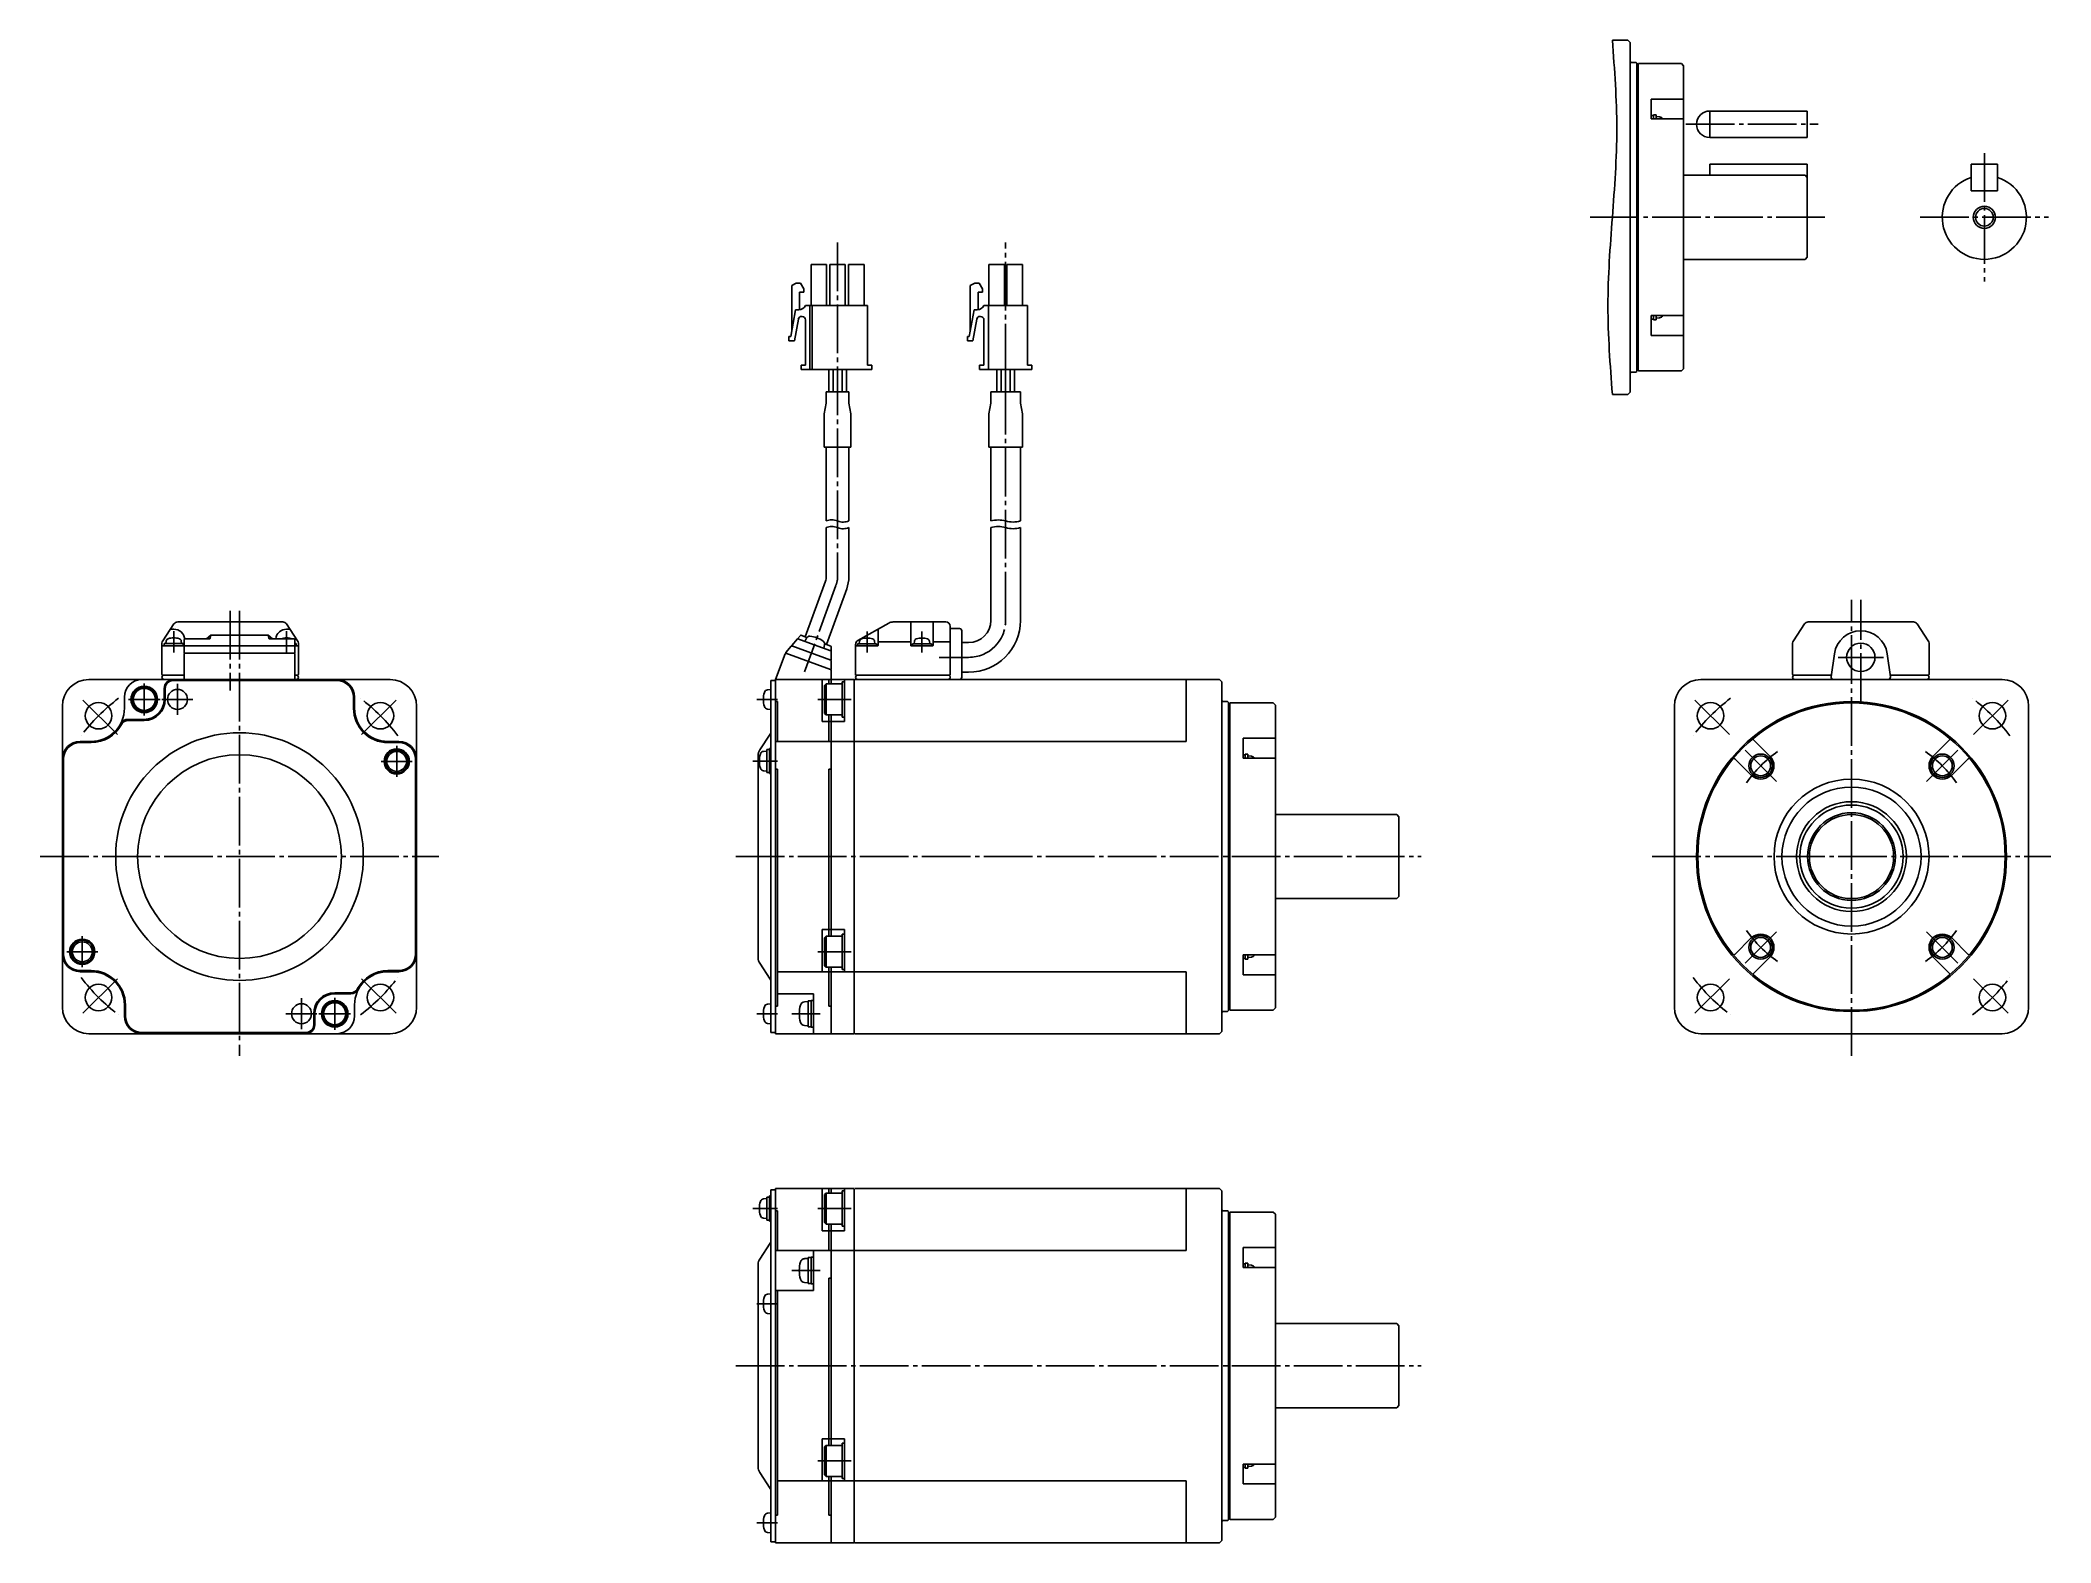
# Model space of a CAD drawing. Header units: millimetres. Extents: x -232 to 222, y -175 to 164.
import ezdxf

# ---------------------------------------------------------------- set-up
doc = ezdxf.new("R2010")
doc.units = ezdxf.units.MM
doc.linetypes.add('DASH_CENTER', pattern=[14, 11, -1, 1, -1])

msp = doc.modelspace()

# ---------------------------------------------------------------- linework, layer by layer
at = {"color": 7, "linetype": 'Continuous'}
for p, q in [((126.5, 164.4), (123, 164.4)), ((127, 163.9), (126.5, 164.4)), ((127, 163.9), (127, 84.9)), ((127.3, 159.4), (128.3, 159.4)), ((128.5, 159.2), (128.3, 159.4)), ((128.5, 124.4), (128.5, 159.2)), ((128.9, 159.1), (128.8, 159)), ((128.8, 159), (128.8, 124.4)), ((138.6, 159.1), (128.9, 159.1)), ((139.1, 158.6), (138.6, 159.1)), ((128.8, 158.3), (128.7, 158.3)), ((139.1, 124.4), (139.1, 158.6)), ((131.8, 151.11), (131.8, 146.62)), ((139.1, 151.11), (131.8, 151.11)), ((131.8, 147.41), (132.3, 147.41)), ((131.8, 146.62), (139.1, 146.62)), ((132.3, 147.56), (132.9, 147.56)), ((132.3, 146.62), (132.3, 147.56)), ((132.9, 147.56), (132.9, 146.62)), ((133.68, 147.09), (132.9, 147.16)), ((145, 148.4), (145, 142.4)), ((145, 148.4), (167, 148.4)), ((167, 148.4), (167, 142.4)), ((167, 142.4), (145, 142.4)), ((145, 133.9), (145, 136.4)), ((145, 136.4), (167, 136.4)), ((167, 115.4), (167, 136.4)), ((167, 136.4), (167, 133.4)), ((204, 136.4), (204, 130.4)), ((210, 136.4), (204, 136.4)), ((210, 130.4), (210, 136.4)), ((166.5, 133.9), (139.1, 133.9)), ((167, 133.4), (166.5, 133.9)), ((204, 130.4), (210, 130.4)), ((128.5, 89.6), (128.5, 124.4)), ((128.8, 124.4), (128.8, 89.8)), ((139.1, 90.2), (139.1, 124.4)), ((-57.95, 113.7), (-57.95, 104.5)), ((-54.45, 113.7), (-57.95, 113.7)), ((-54.45, 104.5), (-54.45, 113.7)), ((-53.7, 113.7), (-50.2, 113.7)), ((-53.7, 104.5), (-53.7, 113.7)), ((-50.2, 113.7), (-50.2, 104.5)), ((-45.95, 113.7), (-49.45, 113.7)), ((-49.45, 113.7), (-49.45, 104.5)), ((-45.95, 104.5), (-45.95, 113.7)), ((-17.78, 104.5), (-17.78, 113.7)), ((-17.78, 113.7), (-14.28, 113.7)), ((-14.28, 113.7), (-14.28, 104.5)), ((-13.73, 104.5), (-13.73, 113.7)), ((-13.73, 113.7), (-10.23, 113.7)), ((-10.23, 113.7), (-10.23, 104.5)), ((139.1, 114.9), (166.5, 114.9)), ((166.5, 114.9), (167, 115.4)), ((-61.29, 109.5), (-62.29, 109)), ((-62.29, 98.88), (-62.29, 109)), ((-61.29, 109.5), (-60.29, 109.5)), ((-60.29, 109.5), (-59.54, 108.25)), ((-20.98, 109.5), (-21.98, 109)), ((-21.98, 98.88), (-21.98, 109)), ((-20.98, 109.5), (-19.98, 109.5)), ((-19.98, 109.5), (-19.23, 108.25)), ((-60.54, 107.5), (-59.54, 107.5)), ((-60.54, 103.5), (-60.54, 107.5)), ((-59.54, 108.25), (-59.54, 107.5)), ((-59.2, 104.5), (-55.7, 104.5)), ((-58.2, 104.5), (-58.2, 90)), ((-57.7, 90), (-57.7, 104.5)), ((-55.7, 104.5), (-54.45, 104.5)), ((-53.7, 104.5), (-54.45, 104.5)), ((-50.2, 104.5), (-53.7, 104.5)), ((-45.2, 104.5), (-50.2, 104.5)), ((-45.2, 104.5), (-45.2, 91)), ((-20.23, 107.5), (-19.23, 107.5)), ((-20.23, 103.5), (-20.23, 107.5)), ((-19.23, 108.25), (-19.23, 107.5)), ((-9.1, 104.5), (-18.9, 104.5)), ((-17.9, 104.5), (-17.9, 90)), ((-9.1, 104.5), (-9.1, 91)), ((-62.54, 97.5), (-61.45, 103.5)), ((-60.81, 101.38), (-61.7, 96.5)), ((-60.7, 103.5), (-61.45, 103.5)), ((-60.08, 102), (-59.95, 102)), ((-59.2, 91), (-59.2, 101.25)), ((-22.23, 97.5), (-21.14, 103.5)), ((-20.51, 101.38), (-21.4, 96.5)), ((-20.4, 103.5), (-21.14, 103.5)), ((-19.77, 102), (-19.65, 102)), ((-18.9, 91), (-18.9, 101.25)), ((131.8, 102.18), (131.8, 97.69)), ((139.1, 102.18), (131.8, 102.18)), ((132.3, 101.39), (131.8, 101.39)), ((132.3, 101.24), (132.3, 102.18)), ((132.9, 101.24), (132.3, 101.24)), ((132.9, 102.18), (132.9, 101.24)), ((132.9, 101.64), (133.68, 101.71)), ((-62.95, 97.5), (-62.95, 96.5)), ((-62.54, 97.5), (-62.95, 97.5)), ((-62.95, 96.5), (-61.7, 96.5)), ((-22.65, 97.5), (-22.65, 96.5)), ((-22.23, 97.5), (-22.65, 97.5)), ((-22.65, 96.5), (-21.4, 96.5)), ((131.8, 97.69), (139.1, 97.69)), ((-59.2, 91), (-60.2, 91)), ((-60.2, 91), (-60.2, 90)), ((-58.2, 90), (-58.2, 91)), ((-44.2, 91), (-45.2, 91)), ((-44.2, 90), (-44.2, 91)), ((-19.9, 91), (-19.9, 90)), ((-18.9, 91), (-19.9, 91)), ((-8.1, 91), (-9.1, 91)), ((-8.1, 90), (-8.1, 91)), ((-60.2, 90), (-59.5, 90)), ((-59.5, 90), (-58.2, 90)), ((-44.2, 90), (-58.2, 90)), ((-58.2, 90), (-58.2, 90)), ((-53.95, 90), (-53.95, 85)), ((-52.95, 90), (-52.95, 85)), ((-51.95, 90), (-51.95, 85)), ((-50.95, 90), (-50.95, 85)), ((-49.95, 90), (-49.95, 85)), ((-19.9, 90), (-8.1, 90)), ((-16, 90), (-16, 85)), ((-15, 90), (-15, 85)), ((-14, 90), (-14, 85)), ((-13, 90), (-13, 85)), ((-12, 90), (-12, 85)), ((128.3, 89.4), (127.3, 89.4)), ((128.3, 89.4), (128.5, 89.6)), ((128.7, 90.5), (128.8, 90.5)), ((128.8, 89.8), (128.9, 89.7)), ((128.9, 89.7), (138.6, 89.7)), ((138.6, 89.7), (139.1, 90.2)), ((-54.5, 82.43), (-54.95, 80)), ((-54.5, 85), (-54.5, 82.43)), ((-49.4, 85), (-54.5, 85)), ((-49.4, 82.43), (-49.4, 85)), ((-48.95, 80), (-49.4, 82.43)), ((-17.35, 82.43), (-17.8, 80)), ((-10.65, 85), (-17.35, 85)), ((-17.35, 85), (-17.35, 82.43)), ((-10.65, 82.43), (-10.65, 85)), ((-10.2, 80), (-10.65, 82.43)), ((123, 84.4), (126.5, 84.4)), ((126.5, 84.4), (127, 84.9)), ((-54.95, 80), (-54.95, 72.5)), ((-48.95, 72.5), (-48.95, 80)), ((-17.8, 80), (-17.8, 72.5)), ((-10.2, 72.5), (-10.2, 80)), ((-54.95, 72.5), (-48.95, 72.5)), ((-54.5, 55.8), (-54.5, 72.5)), ((-49.4, 55.8), (-49.4, 72.5)), ((-17.8, 72.5), (-10.2, 72.5)), ((-17.35, 72.5), (-17.35, 55.8)), ((-10.65, 55.8), (-10.65, 72.5)), ((-54.5, 43.24), (-54.5, 54.3)), ((-49.4, 43.24), (-49.4, 54.3)), ((-17.35, 54.3), (-17.35, 33.35)), ((-10.65, 33.35), (-10.65, 54.3)), ((-59.25, 29.65), (-54.68, 42.21)), ((-54.46, 27.91), (-49.89, 40.47)), ((-204.33, 28.75), (-201.8, 32.55)), ((-200.96, 33), (-199.35, 33)), ((-199.35, 33), (-189.1, 33)), ((-189.1, 33), (-178.85, 33)), ((-178.85, 33), (-177.23, 33)), ((-176.4, 32.55), (-173.87, 28.75)), ((-47.39, 28.79), (-40.36, 32.74)), ((-39.38, 33), (-27.5, 33)), ((-35.4, 27.7), (-35.4, 33)), ((-30.4, 33), (-30.4, 27.7)), ((-26.5, 32), (-26.5, 21)), ((163.87, 28.75), (166.4, 32.55)), ((167.24, 33), (190.97, 33)), ((191.8, 32.55), (194.33, 28.75)), ((-204.5, 28.2), (-204.5, 27.6)), ((-204.5, 27.6), (-204.5, 21.1)), ((-199.5, 27.6), (-204.4, 27.6)), ((-204, 28.1), (-204, 27.6)), ((-204, 28.1), (-201.85, 28.1)), ((-203.55, 28.69), (-203.6, 28.1)), ((-202.59, 31.37), (-201.85, 31.37)), ((-201.85, 28.1), (-199.7, 28.1)), ((-200.1, 28.1), (-200.15, 28.69)), ((-199.7, 27.6), (-199.7, 28.1)), ((-199.5, 29), (-199.5, 27.57)), ((-199.5, 27.57), (-174.5, 27.57)), ((-199.5, 27.37), (-199.5, 25.94)), ((-199.3, 29.2), (-193.67, 29.2)), ((-194.46, 29.2), (-193.46, 30.01)), ((-193.67, 29.2), (-193.46, 30.01)), ((-193.46, 30.01), (-180.54, 30.01)), ((-180.54, 30.01), (-180.33, 29.2)), ((-180.54, 30.01), (-179.54, 29.2)), ((-180.33, 29.2), (-174.7, 29.2)), ((-176.35, 31.37), (-175.61, 31.37)), ((-174.5, 27.57), (-174.5, 29)), ((-174.5, 28.1), (-174.2, 28.1)), ((-173.8, 27.6), (-174.5, 27.6)), ((-174.5, 25.94), (-174.5, 27.37)), ((-174.2, 27.6), (-174.2, 28.1)), ((-173.7, 27.6), (-173.7, 28.2)), ((-173.7, 21.1), (-173.7, 27.6)), ((-63.64, 26.07), (-62.41, 27.54)), ((-53.47, 24.35), (-62.3, 27.57)), ((-61.02, 29.16), (-62.26, 27.69)), ((-60.33, 29.97), (-61.02, 29.16)), ((-60.91, 29.19), (-57.2, 27.84)), ((-60.22, 30), (-58.86, 29.51)), ((-58.98, 29.32), (-59.31, 28.61)), ((-57.2, 27.84), (-53.49, 26.49)), ((-55.09, 27.07), (-54.88, 27.83)), ((-54.86, 28.05), (-53.49, 27.56)), ((-53.43, 26.4), (-53.43, 27.46)), ((-47.9, 27.92), (-47.9, 21)), ((-47.9, 27.6), (-42.9, 27.6)), ((-47.45, 28.05), (-43.15, 28.05)), ((-47.45, 27.6), (-47.45, 28.05)), ((-47, 28.64), (-47.05, 28.05)), ((-43.55, 28.05), (-43.6, 28.64)), ((-43.15, 27.6), (-43.15, 28.05)), ((-42.8, 27.7), (-42.8, 31.37)), ((-42.8, 28.5), (-35.4, 28.5)), ((-30.5, 27.6), (-35.3, 27.6)), ((-35.05, 27.6), (-35.05, 28.05)), ((-35.05, 28.05), (-30.75, 28.05)), ((-34.6, 28.64), (-34.65, 28.05)), ((-31.15, 28.05), (-31.2, 28.64)), ((-30.75, 27.6), (-30.75, 28.05)), ((-30.4, 28.5), (-26.5, 28.5)), ((-26.4, 31.5), (-24.4, 31.5)), ((-23.9, 31), (-23.9, 20.5)), ((-22.35, 28.35), (-23.9, 28.35)), ((163.7, 28.2), (163.7, 27.6)), ((163.7, 27.6), (163.7, 21.1)), ((194.5, 27.6), (194.5, 28.2)), ((194.5, 21.1), (194.5, 27.6)), ((-199.5, 25.94), (-174.5, 25.94)), ((-199.5, 20), (-199.5, 25.74)), ((-174.5, 25.74), (-174.5, 20)), ((-63.8, 25.77), (-66, 20)), ((-53.53, 22.25), (-63.6, 25.91)), ((-53.42, 24.48), (-53.43, 26.4)), ((-53.4, 24.26), (-53.4, 22.34)), ((173.16, 25.82), (172.43, 20.57)), ((185.77, 20.57), (185.04, 25.82)), ((-209, 20), (-221, 20)), ((-177, 20), (-209, 20)), ((-204.4, 21), (-199.5, 21)), ((-202, 19.75), (-187, 19.75)), ((-187, 19.75), (-165, 19.75)), ((-177, 20), (-154, 20)), ((-174.5, 21), (-173.8, 21)), ((-153, 20), (-154, 20)), ((-67, 19.75), (-66, 19.75)), ((-67, -20), (-67, 19.75)), ((-66, 20), (-53.4, 20)), ((-66, 20), (-66, -60)), ((-55.4, 10.5), (-55.4, 20)), ((-54.55, 19), (-54.9, 18.65)), ((-54.9, 12.35), (-54.9, 18.65)), ((-54.55, 19), (-54.55, 12)), ((-54.55, 19), (-50.9, 19)), ((-53.9, 20), (-53.9, 19)), ((-53.4, 22.06), (-53.4, 19)), ((-48.3, 20), (-53.4, 20)), ((-50.9, 11.5), (-50.9, 19.5)), ((-50.9, 19.5), (-50.4, 19.5)), ((-50.4, 10.5), (-50.4, 20)), ((-48.3, 20), (-48.2, 19.9)), ((-48.2, 19.9), (-48.1, 20)), ((-48.2, 19.9), (-48.2, -59.9)), ((34.3, 20), (-48.1, 20)), ((-47.9, 21), (-26.5, 21)), ((-23.9, 21.65), (-22.35, 21.65)), ((26.8, 20), (26.8, 6)), ((34.8, 19.5), (34.3, 20)), ((34.8, 19.5), (34.8, -59.5)), ((143, 20), (211, 20)), ((163.8, 21), (172.49, 21)), ((185.71, 21), (194.4, 21)), ((-227, 14), (-227, 2)), ((-213, 16), (-213, 13.5)), ((-204, 18), (-204, 14.25)), ((-203.75, 18), (-203.75, 15.5)), ((-161.25, 16), (-161.25, 13.5)), ((-161, 16), (-161, 13.5)), ((-147, 2), (-147, 14)), ((-67, 17.75), (-67.78, 17.68)), ((-66, 15), (-65.5, 15)), ((-65.5, 15), (-65.5, 6)), ((35.1, 15), (36.1, 15)), ((36.3, 14.8), (36.1, 15)), ((36.3, -20), (36.3, 14.8)), ((36.6, 13.9), (36.5, 13.9)), ((36.7, 14.7), (36.6, 14.6)), ((36.6, 14.6), (36.6, -20)), ((46.4, 14.7), (36.7, 14.7)), ((46.9, 14.2), (46.4, 14.7)), ((46.9, -20), (46.9, 14.2)), ((137, 14), (137, -54)), ((217, -54), (217, 14)), ((-212.13, 11), (-208.5, 11)), ((-212.13, 10.75), (-208.5, 10.75)), ((-67.78, 13.32), (-67, 13.25)), ((-55.4, 10.5), (-50.4, 10.5)), ((-54.9, 12.35), (-54.55, 12)), ((-50.9, 12), (-54.55, 12)), ((-53.9, 12), (-53.9, 6)), ((-53.4, 12), (-53.4, -36.5)), ((-50.9, 11.5), (-50.4, 11.5)), ((-223, 6), (-220.5, 6)), ((-223, 5.75), (-220.5, 5.75)), ((-154, 5.75), (-151, 5.75)), ((-151, 6), (-153.5, 6)), ((-69.53, 4.09), (-67.17, 7.65)), ((-66, 6), (-53.4, 6)), ((-53.4, 6), (-48.2, 6)), ((26.8, 6), (-48.2, 6)), ((39.6, 6.71), (39.6, 2.22)), ((46.9, 6.71), (39.6, 6.71)), ((158.62, 2.63), (154.92, 6.32)), ((199.08, 6.32), (195.38, 2.63)), ((-227, 2), (-227, -42)), ((-227, 1.32), (-227, -54)), ((-226.75, 2), (-226.75, -20)), ((-147.25, 2), (-147.25, -20)), ((-147, -42), (-147, 2)), ((-69.9, 2.88), (-69.9, -20)), ((-67.9, 3.83), (-68.68, 3.77)), ((-67.9, -1.02), (-67.9, 4.18)), ((-67.9, 4.18), (-67.3, 4.18)), ((-67.3, -1.27), (-67.3, 4.43)), ((-67.3, 4.43), (-67, 4.43)), ((39.6, 3.01), (40.1, 3.01)), ((39.6, 2.22), (46.9, 2.22)), ((40.1, 3.16), (40.7, 3.16)), ((40.1, 2.22), (40.1, 3.16)), ((40.7, 3.16), (40.7, 2.22)), ((41.48, 2.69), (40.7, 2.76)), ((150.68, 2.08), (154.37, -1.62)), ((199.63, -1.62), (203.32, 2.08)), ((-68.68, -0.6), (-67.9, -0.67)), ((-67.3, -1.02), (-67.9, -1.02)), ((-67, -1.27), (-67.3, -1.27)), ((-66, -0.25), (-65.5, -0.25)), ((-65.5, -0.25), (-65.5, -46)), ((-53.9, -38), (-53.9, -0.25)), ((-53.9, -0.25), (-53.4, -0.25)), ((74.3, -10.5), (46.9, -10.5)), ((74.8, -11), (74.3, -10.5)), ((74.8, -29), (74.8, -11)), ((-226.75, -42), (-226.75, -20)), ((-147.25, -42), (-147.25, -20)), ((-69.9, -20), (-69.9, -42.88)), ((-67, -59.75), (-67, -20)), ((36.3, -54.8), (36.3, -20)), ((36.6, -20), (36.6, -54.6)), ((46.9, -54.2), (46.9, -20)), ((46.9, -29.5), (74.3, -29.5)), ((74.3, -29.5), (74.8, -29)), ((-55.4, -36.5), (-53.4, -36.5)), ((-55.4, -46), (-55.4, -36.5)), ((-54.55, -38), (-54.9, -38.35)), ((-54.9, -44.65), (-54.9, -38.35)), ((-54.55, -38), (-54.55, -45)), ((-54.55, -38), (-50.9, -38)), ((-53.4, -38), (-53.4, -36.5)), ((-53.4, -36.5), (-50.4, -36.5)), ((-50.9, -37.5), (-50.4, -37.5)), ((-50.9, -45.5), (-50.9, -37.5)), ((-50.4, -36.5), (-50.4, -46)), ((154.37, -38.38), (150.68, -42.08)), ((203.32, -42.08), (199.63, -38.38)), ((-147, -42), (-147, -54)), ((-67.17, -47.71), (-69.53, -44.09)), ((-54.9, -44.65), (-54.55, -45)), ((-50.9, -45), (-54.55, -45)), ((-53.9, -45), (-53.9, -53.75)), ((-53.4, -46), (-53.4, -45)), ((39.6, -42.22), (39.6, -46.71)), ((46.9, -42.22), (39.6, -42.22)), ((40.1, -43.01), (39.6, -43.01)), ((40.1, -43.16), (40.1, -42.22)), ((40.7, -43.16), (40.1, -43.16)), ((40.7, -42.22), (40.7, -43.16)), ((40.7, -42.76), (41.48, -42.69)), ((154.92, -46.32), (158.62, -42.63)), ((195.38, -42.63), (199.08, -46.32)), ((-223, -45.75), (-220.5, -45.75)), ((-223, -46), (-220.5, -46)), ((-151, -45.75), (-153.5, -45.75)), ((-151, -46), (-153.5, -46)), ((-65.5, -46), (-53.4, -46)), ((-65.5, -53.75), (-65.5, -46)), ((-53.4, -46), (-53.4, -60)), ((-53.4, -46), (-48.2, -46)), ((-50.9, -45.5), (-50.4, -45.5)), ((26.8, -46), (-48.2, -46)), ((26.8, -60), (26.8, -46)), ((39.6, -46.71), (46.9, -46.71)), ((-213, -56), (-213, -53.5)), ((-212.75, -56), (-212.75, -53.5)), ((-170, -58), (-170, -54.25)), ((-161.87, -50.75), (-165.5, -50.75)), ((-161.87, -51), (-165.5, -51)), ((-161, -56), (-161, -53.5)), ((-67, -53.25), (-67.78, -53.32)), ((-66, -53.75), (-65.5, -53.75)), ((-65.5, -51), (-57.4, -51)), ((-58.6, -52.75), (-59.45, -52.82)), ((-58.6, -52.55), (-57.9, -52.55)), ((-58.6, -52.55), (-58.6, -58.45)), ((-57.9, -52.5), (-57.9, -58.5)), ((-57.9, -52.5), (-57.4, -52.5)), ((-57.4, -51), (-57.4, -60)), ((-53.9, -53.75), (-53.4, -53.75)), ((36.5, -53.9), (36.6, -53.9)), ((46.4, -54.7), (46.9, -54.2)), ((-170.25, -58), (-170.25, -55.5)), ((-67.78, -57.68), (-67, -57.75)), ((-59.45, -58.18), (-58.6, -58.25)), ((-57.9, -58.45), (-58.6, -58.45)), ((-57.4, -58.5), (-57.9, -58.5)), ((36.1, -55), (35.1, -55)), ((36.1, -55), (36.3, -54.8)), ((36.6, -54.6), (36.7, -54.7)), ((36.7, -54.7), (46.4, -54.7)), ((-221, -60), (-153, -60)), ((-209, -59.75), (-187, -59.75)), ((-209, -60), (-165, -60)), ((-172, -59.75), (-187, -59.75)), ((-66, -59.75), (-67, -59.75)), ((-66, -60), (-53.4, -60)), ((-48.3, -60), (-53.4, -60)), ((-48.2, -59.9), (-48.3, -60)), ((-48.1, -60), (-48.2, -59.9)), ((-48.1, -60), (34.3, -60)), ((34.3, -60), (34.8, -59.5)), ((143, -60), (211, -60)), ((-67, -95.25), (-66, -95.25)), ((-67, -135), (-67, -95.25)), ((-66, -95), (-53.4, -95)), ((-66, -95), (-66, -175)), ((-55.4, -104.5), (-55.4, -95)), ((-53.9, -96), (-53.9, -95)), ((-48.3, -95), (-53.4, -95)), ((-53.4, -95), (-53.4, -96)), ((-50.4, -104.5), (-50.4, -95)), ((-48.2, -95.1), (-48.2, -174.9)), ((34.3, -95), (-48.1, -95)), ((26.8, -95), (26.8, -109)), ((34.8, -95.5), (34.3, -95)), ((-67.9, -97.25), (-68.68, -97.32)), ((-67.9, -102.1), (-67.9, -96.9)), ((-67.9, -96.9), (-67.3, -96.9)), ((-67.3, -102.35), (-67.3, -96.65)), ((-67.3, -96.65), (-67, -96.65)), ((-54.55, -96), (-54.9, -96.35)), ((-54.9, -102.65), (-54.9, -96.35)), ((-54.55, -96), (-54.55, -103)), ((-54.55, -96), (-50.9, -96)), ((-50.9, -103.5), (-50.9, -95.5)), ((-50.9, -95.5), (-50.4, -95.5)), ((34.8, -95.5), (34.8, -174.5)), ((-68.68, -101.68), (-67.9, -101.75)), ((-67.3, -102.1), (-67.9, -102.1)), ((-67, -102.35), (-67.3, -102.35)), ((-66, -100), (-65.5, -100)), ((-65.5, -100), (-65.5, -109)), ((-54.9, -102.65), (-54.55, -103)), ((-50.9, -103), (-54.55, -103)), ((-53.9, -103), (-53.9, -109)), ((-53.4, -103), (-53.4, -151.5)), ((-50.9, -103.5), (-50.4, -103.5)), ((35.1, -100), (36.1, -100)), ((36.3, -100.2), (36.1, -100)), ((36.3, -135), (36.3, -100.2)), ((36.6, -101.1), (36.5, -101.1)), ((36.7, -100.3), (36.6, -100.4)), ((36.6, -100.4), (36.6, -135)), ((46.4, -100.3), (36.7, -100.3)), ((46.9, -100.8), (46.4, -100.3)), ((46.9, -135), (46.9, -100.8)), ((-69.53, -110.91), (-67.17, -107.35)), ((-55.4, -104.5), (-50.4, -104.5)), ((39.6, -108.29), (39.6, -112.78)), ((46.9, -108.29), (39.6, -108.29)), ((-69.9, -112.12), (-69.9, -135)), ((-66, -109), (-53.4, -109)), ((-58.6, -110.75), (-59.45, -110.82)), ((-58.6, -110.55), (-57.9, -110.55)), ((-58.6, -110.55), (-58.6, -116.45)), ((-57.9, -110.5), (-57.9, -116.5)), ((-57.9, -110.5), (-57.4, -110.5)), ((-57.4, -109), (-57.4, -118)), ((-53.4, -109), (-48.2, -109)), ((26.8, -109), (-48.2, -109)), ((39.6, -111.99), (40.1, -111.99)), ((39.6, -112.78), (46.9, -112.78)), ((40.1, -111.84), (40.7, -111.84)), ((40.1, -112.78), (40.1, -111.84)), ((40.7, -111.84), (40.7, -112.78)), ((41.48, -112.31), (40.7, -112.24)), ((-57.4, -118), (-66, -118)), ((-65.5, -118), (-65.5, -161)), ((-59.45, -116.18), (-58.6, -116.25)), ((-57.9, -116.45), (-58.6, -116.45)), ((-57.4, -116.5), (-57.9, -116.5)), ((-53.9, -153), (-53.9, -115.25)), ((-53.9, -115.25), (-53.4, -115.25)), ((-67, -118.75), (-67.78, -118.82)), ((-67.78, -123.18), (-67, -123.25)), ((74.3, -125.5), (46.9, -125.5)), ((74.8, -126), (74.3, -125.5)), ((74.8, -144), (74.8, -126)), ((-69.9, -135), (-69.9, -157.88)), ((-67, -174.75), (-67, -135)), ((36.3, -169.8), (36.3, -135)), ((36.6, -135), (36.6, -169.6)), ((46.9, -169.2), (46.9, -135)), ((46.9, -144.5), (74.3, -144.5)), ((74.3, -144.5), (74.8, -144)), ((-55.4, -151.5), (-53.4, -151.5)), ((-55.4, -161), (-55.4, -151.5)), ((-54.55, -153), (-54.9, -153.35)), ((-54.9, -159.65), (-54.9, -153.35)), ((-54.55, -153), (-54.55, -160)), ((-54.55, -153), (-50.9, -153)), ((-53.4, -153), (-53.4, -151.5)), ((-53.4, -151.5), (-50.4, -151.5)), ((-50.9, -152.5), (-50.4, -152.5)), ((-50.9, -160.5), (-50.9, -152.5)), ((-50.4, -151.5), (-50.4, -161)), ((39.6, -157.22), (39.6, -161.71)), ((46.9, -157.22), (39.6, -157.22)), ((40.1, -158.01), (39.6, -158.01)), ((40.1, -158.16), (40.1, -157.22)), ((40.7, -158.16), (40.1, -158.16)), ((40.7, -157.22), (40.7, -158.16)), ((40.7, -157.76), (41.48, -157.69)), ((-67.17, -162.71), (-69.53, -159.09)), ((-65.5, -161), (-53.4, -161)), ((-65.5, -168.75), (-65.5, -161)), ((-54.9, -159.65), (-54.55, -160)), ((-50.9, -160), (-54.55, -160)), ((-53.9, -160), (-53.9, -168.75)), ((-53.4, -161), (-53.4, -160)), ((-53.4, -161), (-53.4, -175)), ((-53.4, -161), (-48.2, -161)), ((-50.9, -160.5), (-50.4, -160.5)), ((26.8, -161), (-48.2, -161)), ((26.8, -175), (26.8, -161)), ((39.6, -161.71), (46.9, -161.71)), ((-67, -168.25), (-67.78, -168.32)), ((-66, -168.75), (-65.5, -168.75)), ((-53.9, -168.75), (-53.4, -168.75)), ((36.1, -170), (35.1, -170)), ((36.1, -170), (36.3, -169.8)), ((36.5, -168.9), (36.6, -168.9)), ((36.6, -169.6), (36.7, -169.7)), ((36.7, -169.7), (46.4, -169.7)), ((46.4, -169.7), (46.9, -169.2)), ((-67.78, -172.68), (-67, -172.75)), ((-66, -174.75), (-67, -174.75)), ((-66, -175), (-53.4, -175)), ((-48.3, -175), (-53.4, -175)), ((-48.2, -174.9), (-48.3, -175)), ((-48.1, -175), (-48.2, -174.9)), ((-48.1, -175), (34.3, -175)), ((34.3, -175), (34.8, -174.5))]:
    msp.add_line(p, q, dxfattribs=at)
at = {"color": 1, "linetype": 'DASH_CENTER'}
for p, q in [((139.6, 145.4), (169.5, 145.4)), ((207, 138.9), (207, 109.9)), ((118, 124.4), (172, 124.4)), ((192.5, 124.4), (221.5, 124.4)), ((-51.95, 118.7), (-51.95, 43.24)), ((-14, 33.35), (-14, 118.7)), ((-52.33, 41.21), (-59.42, 21.73)), ((177, -65), (177, 38)), ((179.1, 14.94), (179.1, 38)), ((-189.1, 35.5), (-189.1, 17.5)), ((-187, 35.5), (-187, -65)), ((-201.85, 26.1), (-201.85, 30.9)), ((-176.35, 30.9), (-176.35, 26.1)), ((-45.3, 26.1), (-45.3, 30.85)), ((-32.9, 26.1), (-32.9, 30.85)), ((-29, 25), (-22.35, 25)), ((174, 25), (184.2, 25)), ((-208.5, 19.1), (-208.5, 11.9)), ((-201, 12), (-201, 19)), ((-214.58, 7.58), (-223.06, 16.06)), ((-204.9, 15.5), (-212.1, 15.5)), ((-204.5, 15.5), (-197.5, 15.5)), ((-159.42, 7.58), (-150.94, 16.06)), ((-70.2, 15.5), (-65.5, 15.5)), ((-56.4, 15.5), (-48.9, 15.5)), ((149.42, 7.58), (140.94, 16.06)), ((204.58, 7.58), (213.06, 16.06)), ((-151.5, -2), (-151.5, 5)), ((-155, 1.5), (-148, 1.5)), ((-71.1, 1.58), (-65.5, 1.58)), ((160.03, -3.03), (152.96, 4.04)), ((193.97, -3.03), (201.04, 4.04)), ((-232, -20), (-142, -20)), ((-74.9, -20), (79.8, -20)), ((132, -20), (222, -20)), ((-222.5, -45), (-222.5, -38)), ((160.03, -36.97), (152.96, -44.04)), ((193.97, -36.97), (201.04, -44.04)), ((-226, -41.5), (-219, -41.5)), ((-56.4, -41.5), (-48.9, -41.5)), ((-214.58, -47.58), (-223.06, -56.06)), ((-159.42, -47.58), (-150.94, -56.06)), ((149.42, -47.58), (140.94, -56.06)), ((204.58, -47.58), (213.06, -56.06)), ((-173, -59), (-173, -52)), ((-165.5, -51.9), (-165.5, -59.1)), ((-176.5, -55.5), (-169.5, -55.5)), ((-161.9, -55.5), (-169.1, -55.5)), ((-70.2, -55.5), (-65.5, -55.5)), ((-55.9, -55.5), (-62.28, -55.5)), ((-71.1, -99.5), (-65.5, -99.5)), ((-56.4, -99.5), (-48.9, -99.5)), ((-55.9, -113.5), (-62.28, -113.5)), ((-70.2, -121), (-65.5, -121)), ((-74.9, -135), (79.8, -135)), ((-56.4, -156.5), (-48.9, -156.5)), ((-70.2, -170.5), (-65.5, -170.5))]:
    msp.add_line(p, q, dxfattribs=at)
at = {"color": 2, "linetype": 'Continuous'}
msp.add_circle((207, 124.4), 2.5, dxfattribs=at)
at = {"color": 7, "linetype": 'Continuous'}
for centre, radius in [((207, 124.4), 2), ((179.1, 25), 3.2), ((-208.5, 15.5), 3), ((-208.5, 15.5), 2.75), ((-218.82, 11.82), 3), ((-208.5, 15.5), 2.5), ((-201, 15.5), 2.25), ((-155.18, 11.82), 3), ((177, -20), 35), ((145.18, 11.82), 3), ((177, -20), 34.7), ((208.82, 11.82), 3), ((-187, -20), 27.96), ((-187, -20), 23), ((-151.5, 1.5), 2.85), ((-151.5, 1.5), 2.6), ((-151.5, 1.5), 2.25), ((156.49, 0.51), 2.65), ((156.49, 0.51), 2.25), ((197.51, 0.51), 2.65), ((197.51, 0.51), 2.25), ((177, -20), 17.5), ((177, -20), 15.7), ((177, -20), 12.4), ((177, -20), 11.65), ((177, -20), 9.9), ((177, -20), 9.5), ((-222.5, -41.5), 2.85), ((-222.5, -41.5), 2.6), ((-222.5, -41.5), 2.25), ((156.49, -40.51), 2.65), ((156.49, -40.51), 2.25), ((197.51, -40.51), 2.65), ((197.51, -40.51), 2.25), ((-218.82, -51.82), 3), ((-155.18, -51.82), 3), ((145.18, -51.82), 3), ((208.82, -51.82), 3), ((-173, -55.5), 2.25), ((-165.5, -55.5), 3), ((-165.5, -55.5), 2.75), ((-165.5, -55.5), 2.5)]:
    msp.add_circle(centre, radius, dxfattribs=at)
for centre, radius, start, end in [((127.3, 159.7), 0.3, 180, 270), ((128.7, 158.5), 0.2, 180, 270), ((133.61, 146.29), 0.8, 24.57, 85), ((145, 145.4), 3, 90, 180), ((145, 145.4), 3, 180, 270), ((207, 124.4), 9.5, 108.4085, 270), ((207, 124.4), 9.5, 270, 71.5915), ((-60.65, 105.05), 1.55, 268.1333, 339.2468), ((-20.35, 105.05), 1.55, 268.1333, 339.2468), ((-60.08, 101.25), 0.75, 90, 169.6952), ((-59.95, 101.25), 0.75, 0, 90), ((-19.77, 101.25), 0.75, 90, 169.6952), ((-19.65, 101.25), 0.75, 0, 90), ((133.61, 102.51), 0.8, 275, 335.43), ((127.3, 89.1), 0.3, 90, 180), ((128.7, 90.3), 0.2, 90, 180), ((-57.5, 43.24), 3, 340, 0), ((-57.5, 43.24), 8.1, 340, 0), ((-200.96, 32), 1, 90, 146.3099), ((-177.23, 32), 1, 33.6901, 90), ((-39.38, 31), 2, 90, 119.3578), ((-27.5, 32), 1, 0, 90), ((-22.35, 33.35), 11.7, 270, 0), ((-22.35, 33.35), 5, 270, 0), ((167.24, 32), 1, 90, 146.3099), ((190.97, 32), 1, 33.6901, 90), ((-203.5, 28.2), 1, 146.3099, 180), ((-204.4, 27.5), 0.1, 90, 180), ((-202.95, 28.64), 0.6, 106.3877, 175), ((-201.85, 24.9), 4.5, 90, 106.3877), ((-201.85, 28.87), 2.5, 7.226, 90), ((-201.85, 24.9), 4.5, 73.6123, 90), ((-200.75, 28.64), 0.6, 5, 73.6123), ((-199.3, 29), 0.2, 90, 180), ((-199.3, 27.37), 0.2, 90, 180), ((-176.35, 28.87), 2.5, 90, 172.774), ((-176.35, 24.9), 4.5, 90, 107.3265), ((-176.35, 24.9), 4.5, 72.6735, 90), ((-174.7, 29), 0.2, 0, 90), ((-174.7, 27.37), 0.2, 0, 90), ((-174.7, 28.2), 1, 0, 33.6901), ((-173.8, 27.5), 0.1, 0, 90), ((-62.34, 27.47), 0.1, 70, 140), ((-62.18, 27.63), 0.1, 139.8637, 250), ((-60.94, 29.1), 0.1, 70, 139.8637), ((-60.26, 29.91), 0.1, 70, 139.8637), ((-58.26, 28.98), 0.8, 85.4427, 155), ((-58.67, 23.8), 6, 70, 85.4427), ((-58.67, 23.8), 6, 54.5573, 70), ((-55.66, 28.04), 0.8, 345, 54.5573), ((-53.53, 27.46), 0.1, 0.1363, 70), ((-46.9, 27.92), 1, 119.3578, 180), ((-46.4, 28.59), 0.6, 106.3877, 175), ((-45.3, 24.85), 4.5, 90, 106.3877), ((-45.3, 24.85), 4.5, 73.6123, 90), ((-44.2, 28.59), 0.6, 5, 73.6123), ((-42.9, 27.7), 0.1, 270, 0), ((-35.3, 27.7), 0.1, 180, 270), ((-34, 28.59), 0.6, 106.3877, 175), ((-32.9, 24.85), 4.5, 90, 106.3877), ((-32.9, 24.85), 4.5, 73.6123, 90), ((-31.8, 28.59), 0.6, 5, 73.6123), ((-30.5, 27.7), 0.1, 270, 0), ((-26.4, 31.4), 0.1, 90, 180), ((-24.4, 31), 0.5, 0, 90), ((164.7, 28.2), 1, 146.3099, 180), ((179.1, 25), 6, 7.8875, 172.1125), ((193.5, 28.2), 1, 0, 33.6901), ((-199.3, 25.74), 0.2, 90, 180), ((-174.7, 25.74), 0.2, 0, 90), ((-63.62, 25.71), 0.2, 70, 160), ((-63.57, 26.01), 0.1, 140, 250), ((-53.52, 24.48), 0.1, 250, 0.1363), ((-53.53, 26.4), 0.1, 0.1363, 70), ((-53.5, 24.26), 0.1, 0, 70), ((-221, 14), 6, 90, 180), ((-209, 16), 4, 90, 180), ((-204.4, 21.1), 0.1, 180, 270), ((-204, 20.5), 0.5, 90, 270), ((-202, 18), 2, 90, 180), ((-202, 18), 1.75, 90, 180), ((-199.75, 19.5), 0.5, 30, 90), ((-174.2, 20.5), 0.5, 270, 90), ((-173.8, 21.1), 0.1, 270, 0), ((-165, 16), 4, 0, 90), ((-165, 16), 3.75, 0, 90), ((-153, 14), 6, 0, 90), ((-53.5, 22.34), 0.1, 250, 360), ((-53.6, 22.06), 0.2, 0, 70), ((-47.4, 20.5), 0.5, 90, 270), ((-27, 20.5), 0.5, 270, 90), ((-24.4, 20.5), 0.5, 270, 0), ((143, 14), 6, 90, 180), ((163.8, 21.1), 0.1, 180, 270), ((164.2, 20.5), 0.5, 90, 270), ((172.92, 20.5), 0.5, 172.1125, 270), ((185.28, 20.5), 0.5, 270, 7.8875), ((194, 20.5), 0.5, 270, 90), ((194.4, 21.1), 0.1, 270, 0), ((211, 14), 6, 0, 90), ((-208.5, 15.5), 4.5, 270, 0), ((-208.5, 15.5), 4.75, 270, 0), ((-203.5, 14.25), 0.5, 180, 200.4137), ((-62.7, 15.5), 6, 164.5573, 180), ((-62.7, 15.5), 6, 180, 195.4427), ((-67.71, 16.88), 0.8, 95, 164.5573), ((-67.71, 14.12), 0.8, 195.4427, 265), ((35.1, 15.3), 0.3, 180, 270), ((36.5, 14.1), 0.2, 180, 270), ((-220.5, 13.5), 7.5, 270, 0), ((-220.5, 13.5), 7.75, 270, 331.7263), ((-212.13, 9), 2, 90, 151.7263), ((-212.13, 9), 1.75, 90, 151.7263), ((-153.5, 13.5), 7.75, 180, 270), ((-153.5, 13.5), 7.5, 180, 270), ((-223, 2), 4, 90, 180), ((-223, 2), 3.75, 90, 180), ((-152.75, 5.5), 0.5, 90, 150), ((-151, 2), 4, 0, 90), ((-151, 2), 3.75, 0, 90), ((-68, 8.2), 1, 326.3649, 0), ((155.28, 6.67), 0.5, 182.6229, 225), ((198.72, 6.67), 0.5, 315, 357.3771), ((-147.5, 0.25), 0.5, 300, 0), ((-67.7, 2.88), 2.2, 146.3649, 180), ((-63.6, 1.58), 6, 164.5573, 180), ((-63.6, 1.58), 6, 180, 195.4427), ((-68.61, 2.97), 0.8, 95, 164.5573), ((41.41, 1.89), 0.8, 24.57, 85), ((150.33, 1.72), 0.5, 45, 87.3771), ((156.49, 0.51), 3, 225, 45), ((197.51, 0.51), 3, 135, 315), ((203.67, 1.72), 0.5, 92.6229, 135), ((-68.61, 0.2), 0.8, 195.4427, 265), ((-226.5, -40.25), 0.5, 120, 180), ((156.49, -40.51), 3, 315, 135), ((197.51, -40.51), 3, 45, 225), ((-223, -42), 4, 180, 270), ((-223, -42), 3.75, 180, 270), ((-151, -42), 4, 270, 0), ((-151, -42), 3.75, 270, 0), ((-67.7, -42.88), 2.2, 180, 213.6351), ((41.41, -41.89), 0.8, 275, 335.43), ((150.33, -41.72), 0.5, 272.6229, 315), ((203.67, -41.72), 0.5, 225, 267.3771), ((-221.25, -45.5), 0.5, 270, 329.1166), ((-220.5, -53.5), 7.75, 0, 90), ((-220.5, -53.5), 7.5, 0, 90), ((-161.87, -49), 1.75, 270, 331.7285), ((-153.5, -53.5), 7.5, 90, 180), ((-153.5, -53.5), 7.75, 90, 151.7268), ((-68, -48.26), 1, 0, 33.6351), ((155.28, -46.67), 0.5, 135, 177.3771), ((198.72, -46.67), 0.5, 2.6229, 45), ((-221, -54), 6, 180, 270), ((-165.5, -55.5), 4.75, 90, 180), ((-170.5, -54.25), 0.5, 0, 20.4137), ((-165.5, -55.5), 4.5, 90, 180), ((-161.87, -49), 2, 270, 331.7263), ((-153, -54), 6, 270, 0), ((-62.7, -55.5), 6, 164.5573, 180), ((-67.71, -54.12), 0.8, 95, 164.5573), ((-53.6, -55.5), 7, 163.743, 180), ((-59.36, -53.82), 1, 95, 163.743), ((36.5, -54.1), 0.2, 90, 180), ((143, -54), 6, 180, 270), ((211, -54), 6, 270, 0), ((-209, -56), 4, 180, 270), ((-209, -56), 3.75, 180, 270), ((-172, -58), 2, 270, 0), ((-172, -58), 1.75, 270, 0), ((-165, -56), 4, 270, 0), ((-62.7, -55.5), 6, 180, 195.4427), ((-67.71, -56.88), 0.8, 195.4427, 265), ((-53.6, -55.5), 7, 180, 196.257), ((-59.36, -57.18), 1, 196.257, 265), ((35.1, -55.3), 0.3, 90, 180), ((-174.25, -59.5), 0.5, 210, 270), ((-63.6, -99.5), 6, 164.5573, 180), ((-63.6, -99.5), 6, 180, 195.4427), ((-68.61, -98.12), 0.8, 95, 164.5573), ((35.1, -99.7), 0.3, 180, 270), ((-68.61, -100.88), 0.8, 195.4427, 265), ((36.5, -100.9), 0.2, 180, 270), ((-68, -106.8), 1, 326.3649, 0), ((-67.7, -112.12), 2.2, 146.3649, 180), ((-53.6, -113.5), 7, 163.743, 180), ((-53.6, -113.5), 7, 180, 196.257), ((-59.36, -111.82), 1, 95, 163.743), ((41.41, -113.11), 0.8, 24.57, 85), ((-59.36, -115.18), 1, 196.257, 265), ((-62.7, -121), 6, 164.5573, 180), ((-62.7, -121), 6, 180, 195.4427), ((-67.71, -119.62), 0.8, 95, 164.5573), ((-67.71, -122.38), 0.8, 195.4427, 265), ((-67.7, -157.88), 2.2, 180, 213.6351), ((41.41, -156.89), 0.8, 275, 335.43), ((-68, -163.26), 1, 0, 33.6351), ((-62.7, -170.5), 6, 164.5573, 180), ((-62.7, -170.5), 6, 180, 195.4427), ((-67.71, -169.12), 0.8, 95, 164.5573), ((-67.71, -171.88), 0.8, 195.4427, 265), ((35.1, -170.3), 0.3, 90, 180), ((36.5, -169.1), 0.2, 90, 180)]:
    msp.add_arc(centre, radius, start, end, dxfattribs=at)
at = {"color": 1, "linetype": 'DASH_CENTER'}
for centre, radius, start, end in [((-57.5, 43.24), 5.55, 340, 0), ((-22.35, 33.35), 8.35, 270, 0), ((-187, -20), 45, 127.3549, 142.6451), ((-187, -20), 45, 37.3549, 52.6451), ((177, -20), 45, 127.3549, 142.6451), ((177, -20), 45, 37.3549, 52.6451), ((177, -20), 29, 125.1091, 144.8909), ((177, -20), 29, 35.1091, 54.8909), ((177, -20), 29, 215.1091, 234.8909), ((177, -20), 29, 305.1091, 324.8909), ((-187, -20), 45, 217.3549, 232.6451), ((-187, -20), 45, 307.3549, 322.6451), ((177, -20), 45, 217.3549, 232.6451), ((177, -20), 45, 307.3549, 322.6451)]:
    msp.add_arc(centre, radius, start, end, dxfattribs=at)
at = {"color": 2, "linetype": 'Continuous'}
for points in [[(123, 84.4), (122.5, 91.07), (121.5, 104.4), (123, 124.4), (124.5, 144.4), (123.5, 157.73), (123, 164.4)], [(-17.35, 55.8), (-16.79, 55.92), (-15.67, 56.17), (-14, 55.8), (-12.32, 55.43), (-11.21, 55.68), (-10.65, 55.8)], [(-17.35, 54.3), (-16.79, 54.42), (-15.67, 54.67), (-14, 54.3), (-12.32, 53.93), (-11.21, 54.18), (-10.65, 54.3)]]:
    msp.add_open_spline(points, degree=3, dxfattribs=at)
for points in [[(-54.5, 55.8), (-54.1, 55.92), (-53.25, 56.18), (-51.95, 55.8), (-50.66, 55.42), (-49.81, 55.68), (-49.4, 55.8)], [(-54.5, 54.3), (-54.1, 54.42), (-53.25, 54.68), (-51.95, 54.3), (-50.66, 53.92), (-49.81, 54.18), (-49.4, 54.3)]]:
    msp.add_open_spline(points, degree=3, knots=[0, 0, 0, 0, 1.244127, 2.598648, 3.953168, 5.197295, 5.197295, 5.197295, 5.197295], dxfattribs=at)

doc.saveas('drawing.dxf')
